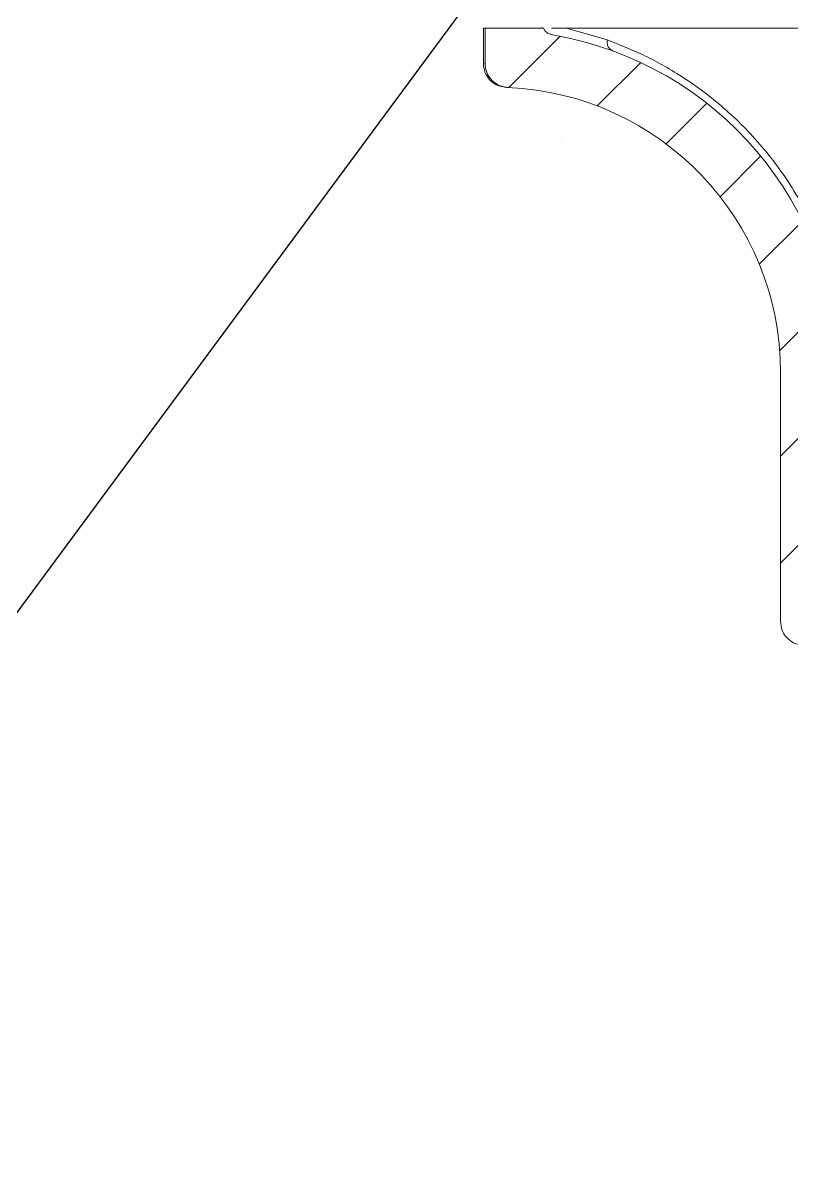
# Model space of a CAD drawing. Extents: x 14808 to 20058, y -13198 to -11680.
# Drawn here: x 15050.3 to 15066.47, y -13067.42 to -13043.15 of the extents above; entities that cross this region are included whole.
import ezdxf

# ---------------------------------------------------------------- set-up
doc = ezdxf.new("R2010")
doc.units = 0
doc.header["$LTSCALE"] = 7
doc.header["$MEASUREMENT"] = 0
doc.layers.get('0').update_dxf_attribs({"color": 2, "linetype": 'CONTINUOUS'})
doc.styles.add('GHS', font='romans', dxfattribs={"bigfont": 'ghs'})
doc.dimstyles.new('STANDARD$7', dxfattribs={"dimtxt": 3.5, "dimasz": 3, "dimexe": 1, "dimexo": 0.0625, "dimgap": 1, "dimtad": 1, "dimdec": 4, "dimzin": 0, "dimdsep": 46, "dimtxsty": 'GHS', "dimcen": 1, "dimclrt": 2, "dimadec": 0, "dimazin": 0, "dimtfac": 1, "dimtdec": 4, "dimtofl": 0, "dimtmove": 0, "dimatfit": 3, "dimfxl": 1, "dimtolj": 1, "dimtzin": 0, "dimarcsym": 0})

# ---------------------------------------------------------------- blocks, each defined once
blk = doc.blocks.new('A$C42703619')
at = {"linetype": 'Continuous', "lineweight": 0}
h = blk.add_hatch(dxfattribs=at)
h.set_pattern_fill('ANSI31', color=2, scale=0.25, style=0)
h.set_pattern_definition([(45, (121.7189, 108.7142), (-0.561266, 0.561266), [])])
edge = h.paths.add_edge_path(flags=0)
edge.add_line((97.539, 2.222), (97.539, 2.847))
edge.add_line((97.539, 2.847), (96.75, 2.847))
edge.add_line((96.75, 2.847), (96.75, 5.222))
edge.add_line((96.75, 5.222), (96.625, 5.722))
edge.add_line((96.625, 5.722), (96.344, 5.722))
edge.add_arc((96.344, 5.597), 0.125, 90, 177)
edge.add_line((96.219, 5.604), (96.134, 3.99))
edge.add_arc((98.631, 3.86), 2.5, 177, 180)
edge.add_line((96.131, 3.86), (96.131, 2.797))
edge.add_arc((96.056, 2.797), 0.075, 270, 360, ccw=False)
edge.add_line((96.056, 2.722), (96.05, 2.722))
edge.add_arc((96.05, 2.797), 0.075, 180.0013, 269.9979, ccw=False)
edge.add_line((95.975, 2.797), (95.975, 3.001))
edge.add_arc((92.375, 3), 3.6, 0.0109, 80.4069)
edge.add_spline(control_points=[(92.975, 6.55), (92.961, 6.552), (92.947, 6.557), (92.934, 6.564), (92.922, 6.571), (92.911, 6.58), (92.902, 6.591), (92.893, 6.6), (92.886, 6.611), (92.881, 6.622)], knot_values=[0.000004, 0.000004, 0.000004, 0.000004, 0.000177, 0.000177, 0.000177, 0.000345, 0.000345, 0.000345, 0.000496, 0.000496, 0.000496, 0.000496], weights=[1, 1, 1, 1, 1, 1, 1, 1, 1, 1], degree=3, periodic=0)
edge.add_line((92.881, 6.622), (92.268, 6.622))
edge.add_line((92.268, 6.622), (92.268, 6.247))
edge.add_spline(control_points=[(92.268, 6.247), (92.268, 6.22), (92.273, 6.193), (92.281, 6.168), (92.29, 6.141), (92.304, 6.116), (92.321, 6.094), (92.338, 6.072), (92.359, 6.052), (92.383, 6.037), (92.406, 6.022), (92.433, 6.01), (92.46, 6.004), (92.476, 6), (92.492, 5.998), (92.508, 5.997)], knot_values=[0.000013, 0.000013, 0.000013, 0.000013, 0.000335, 0.000335, 0.000335, 0.00067, 0.00067, 0.00067, 0.001005, 0.001005, 0.001005, 0.001342, 0.001342, 0.001342, 0.001534, 0.001534, 0.001534, 0.001534], weights=[1, 1, 1, 1, 1, 1, 1, 1, 1, 1, 1, 1, 1, 1, 1, 1], degree=3, periodic=0)
edge.add_arc((92.375, 3), 3, 0, 87.4611, ccw=False)
edge.add_spline(control_points=[(95.375, 3), (95.376, 2.774), (95.375, 2.548), (95.375, 2.322), (95.375, 2.09), (95.375, 1.859), (95.375, 1.628), (95.375, 1.212), (95.375, 0.795), (95.375, 0.379)], knot_values=[0.00006, 0.00006, 0.00006, 0.00006, 0.002774, 0.002774, 0.002774, 0.005547, 0.005547, 0.005547, 0.010544, 0.010544, 0.010544, 0.010544], weights=[1, 1, 1, 1, 1, 1, 1, 1, 1, 1], degree=3, periodic=0)
edge.add_spline(control_points=[(95.375, 0.379), (95.375, 0.351), (95.38, 0.322), (95.389, 0.296), (95.398, 0.27), (95.412, 0.244), (95.43, 0.223), (95.447, 0.201), (95.469, 0.182), (95.493, 0.167), (95.516, 0.152), (95.543, 0.141), (95.57, 0.135), (95.579, 0.133), (95.588, 0.131), (95.598, 0.13)], knot_values=[0, 0, 0, 0, 0.000336, 0.000336, 0.000336, 0.000672, 0.000672, 0.000672, 0.001008, 0.001008, 0.001008, 0.001344, 0.001344, 0.001344, 0.001453, 0.001453, 0.001453, 0.001453], weights=[1, 1, 1, 1, 1, 1, 1, 1, 1, 1, 1, 1, 1, 1, 1, 1], degree=3, periodic=0)
edge.add_spline(control_points=[(95.598, 0.13), (95.627, 0.127), (95.657, 0.124), (95.687, 0.121)], knot_values=[0.00038, 0.00038, 0.00038, 0.00038, 0.000737, 0.000737, 0.000737, 0.000737], weights=[1, 1, 1, 1], degree=3, periodic=0)
edge.add_spline(control_points=[(95.687, 0.121), (95.701, 0.119), (95.715, 0.12), (95.729, 0.123), (95.742, 0.126), (95.756, 0.132), (95.767, 0.14), (95.779, 0.147), (95.79, 0.157), (95.798, 0.168), (95.807, 0.179), (95.814, 0.192), (95.818, 0.205), (95.823, 0.218), (95.825, 0.231), (95.825, 0.245)], knot_values=[0, 0, 0, 0, 0.000168, 0.000168, 0.000168, 0.000336, 0.000336, 0.000336, 0.000504, 0.000504, 0.000504, 0.000671, 0.000671, 0.000671, 0.000834, 0.000834, 0.000834, 0.000834], weights=[1, 1, 1, 1, 1, 1, 1, 1, 1, 1, 1, 1, 1, 1, 1, 1], degree=3, periodic=0)
edge.add_line((95.825, 0.245), (95.825, 0.377))
edge.add_spline(control_points=[(95.825, 0.377), (95.825, 0.454), (95.825, 0.532), (95.825, 0.609)], knot_values=[0.000153, 0.000153, 0.000153, 0.000153, 0.001083, 0.001083, 0.001083, 0.001083], weights=[1, 1, 1, 1], degree=3, periodic=0)
edge.add_spline(control_points=[(95.825, 0.609), (95.857, 0.606), (95.888, 0.603), (95.92, 0.6)], knot_values=[0.000327, 0.000327, 0.000327, 0.000327, 0.000708, 0.000708, 0.000708, 0.000708], weights=[1, 1, 1, 1], degree=3, periodic=0)
edge.add_spline(control_points=[(95.92, 0.6), (95.926, 0.599), (95.931, 0.599), (95.937, 0.601), (95.942, 0.602), (95.948, 0.604), (95.952, 0.608), (95.957, 0.611), (95.961, 0.614), (95.965, 0.619), (95.968, 0.623), (95.971, 0.628), (95.972, 0.634), (95.974, 0.639), (95.975, 0.644), (95.975, 0.649)], knot_values=[0, 0, 0, 0, 0.000067, 0.000067, 0.000067, 0.000134, 0.000134, 0.000134, 0.000201, 0.000201, 0.000201, 0.000269, 0.000269, 0.000269, 0.000332, 0.000332, 0.000332, 0.000332], weights=[1, 1, 1, 1, 1, 1, 1, 1, 1, 1, 1, 1, 1, 1, 1, 1], degree=3, periodic=0)
edge.add_line((95.975, 0.649), (95.975, 1.972))
edge.add_arc((96.225, 1.972), 0.25, 90, 180, ccw=False)
edge.add_line((96.225, 2.222), (97.539, 2.222))
at = {"color": 7, "linetype": 'Continuous', "lineweight": 15}
for p, q in [((92.25, 6.622), (92.25, 6.248)), ((92.268, 6.622), (92.25, 6.622)), ((92.268, 6.622), (92.268, 6.247)), ((92.881, 6.622), (92.268, 6.622)), ((92.861, 6.626), (92.863, 6.622)), ((93.55, 6.497), (93.125, 6.622)), ((93.125, 6.622), (96.825, 6.622)), ((92.25, 6.248), (92.252, 6.248)), ((92.471, 6.002), (92.491, 5.998)), ((92.499, 5.997), (92.508, 5.997)), ((95.375, 0.377), (95.375, 0.379))]:
    blk.add_line(p, q, dxfattribs=at)
at = {"color": 8, "linetype": 'Continuous', "lineweight": 15}
for p, q in [((92.252, 6.248), (92.268, 6.247)), ((95.375, 0.967), (95.375, 0.95))]:
    blk.add_line(p, q, dxfattribs=at)
at = {"color": 7, "linetype": 'Continuous', "lineweight": 15, "flags": 128}
blk.add_lwpolyline([(95.375, 3), (95.375, 2.322), (95.375, 1.628), (95.375, 0.379)], dxfattribs=at)
at = {"color": 7, "linetype": 'Continuous', "lineweight": 15}
for radius, start, end in [(3.6, 0.0109, 80.4069), (3, 0, 87.4633)]:
    blk.add_arc((92.375, 3), radius, start, end, dxfattribs=at)
for points, knots in [([(92.881, 6.622), (92.887, 6.611), (92.9, 6.588), (92.933, 6.561), (92.961, 6.554), (92.975, 6.55)], [0, 0, 0, 0, 0.306975, 0.648227, 1, 1, 1, 1]), ([(92.966, 6.622), (92.981, 6.622), (93.01, 6.622), (93.089, 6.622), (93.125, 6.622)], [0, 0, 0, 0, 0.529818, 1, 1, 1, 1]), ([(93.55, 6.497), (93.55, 6.485), (93.549, 6.459), (93.562, 6.423), (93.584, 6.395), (93.604, 6.385), (93.614, 6.38)], [0, 0, 0, 0, 0.243593, 0.5, 0.756407, 1, 1, 1, 1]), ([(96.055, 3.001), (96.051, 3.122), (96.044, 3.364), (95.974, 3.809), (95.823, 4.328), (95.548, 4.888), (95.19, 5.385), (94.773, 5.802), (94.339, 6.123), (93.911, 6.358), (93.672, 6.45), (93.55, 6.497)], [0, 0, 0, 0, 0.0685485, 0.1370536, 0.2551737, 0.3756538, 0.4968892, 0.6188708, 0.7455601, 0.8696288, 1, 1, 1, 1]), ([(92.25, 6.25), (92.253, 6.219), (92.26, 6.154), (92.315, 6.071), (92.385, 6.018), (92.437, 6.009), (92.455, 6.006)], [0, 0, 0, 0, 0.265544, 0.552296, 0.839314, 1, 1, 1, 1]), ([(92.268, 6.247), (92.271, 6.22), (92.276, 6.165), (92.317, 6.091), (92.38, 6.033), (92.448, 6.003), (92.492, 5.999), (92.508, 5.997)], [0, 0, 0, 0, 0.211186, 0.431178, 0.651505, 0.872526, 1, 1, 1, 1]), ([(95.375, 0.379), (95.378, 0.351), (95.383, 0.294), (95.426, 0.22), (95.49, 0.163), (95.552, 0.137), (95.588, 0.132), (95.598, 0.13)], [0, 0, 0, 0, 0.230939, 0.461879, 0.692792, 0.923653, 1, 1, 1, 1]), ([(95.39, 0.293), (95.39, 0.293), (95.39, 0.292), (95.39, 0.291), (95.39, 0.291)], [0, 0, 0, 0, 0.5, 1, 1, 1, 1])]:
    blk.add_open_spline(points, degree=3, knots=knots, dxfattribs=at)

msp = doc.modelspace()

# ---------------------------------------------------------------- block references
at = {"xscale": 2, "yscale": 2, "zscale": 2}
msp.add_blockref('A$C42703619', (14875.481, -13056.499), dxfattribs=at)

# ---------------------------------------------------------------- leaders
msp.add_leader([(15063.561, -13037.432), (15041.379, -13067.424)], dimstyle='STANDARD$7', override={"dimtxt": 3, "dimexo": 0.3, "dimgap": 2, "dimtad": 0, "dimdec": 1, "dimzin": 8, "dimcen": 0, "dimclrd": 2, "dimclre": 2, "dimazin": 2, "dimtp": 0.1, "dimtfac": 0.5, "dimtdec": 1, "dimfxl": 2.5, "dimarcsym": 1})

doc.saveas('drawing.dxf')
